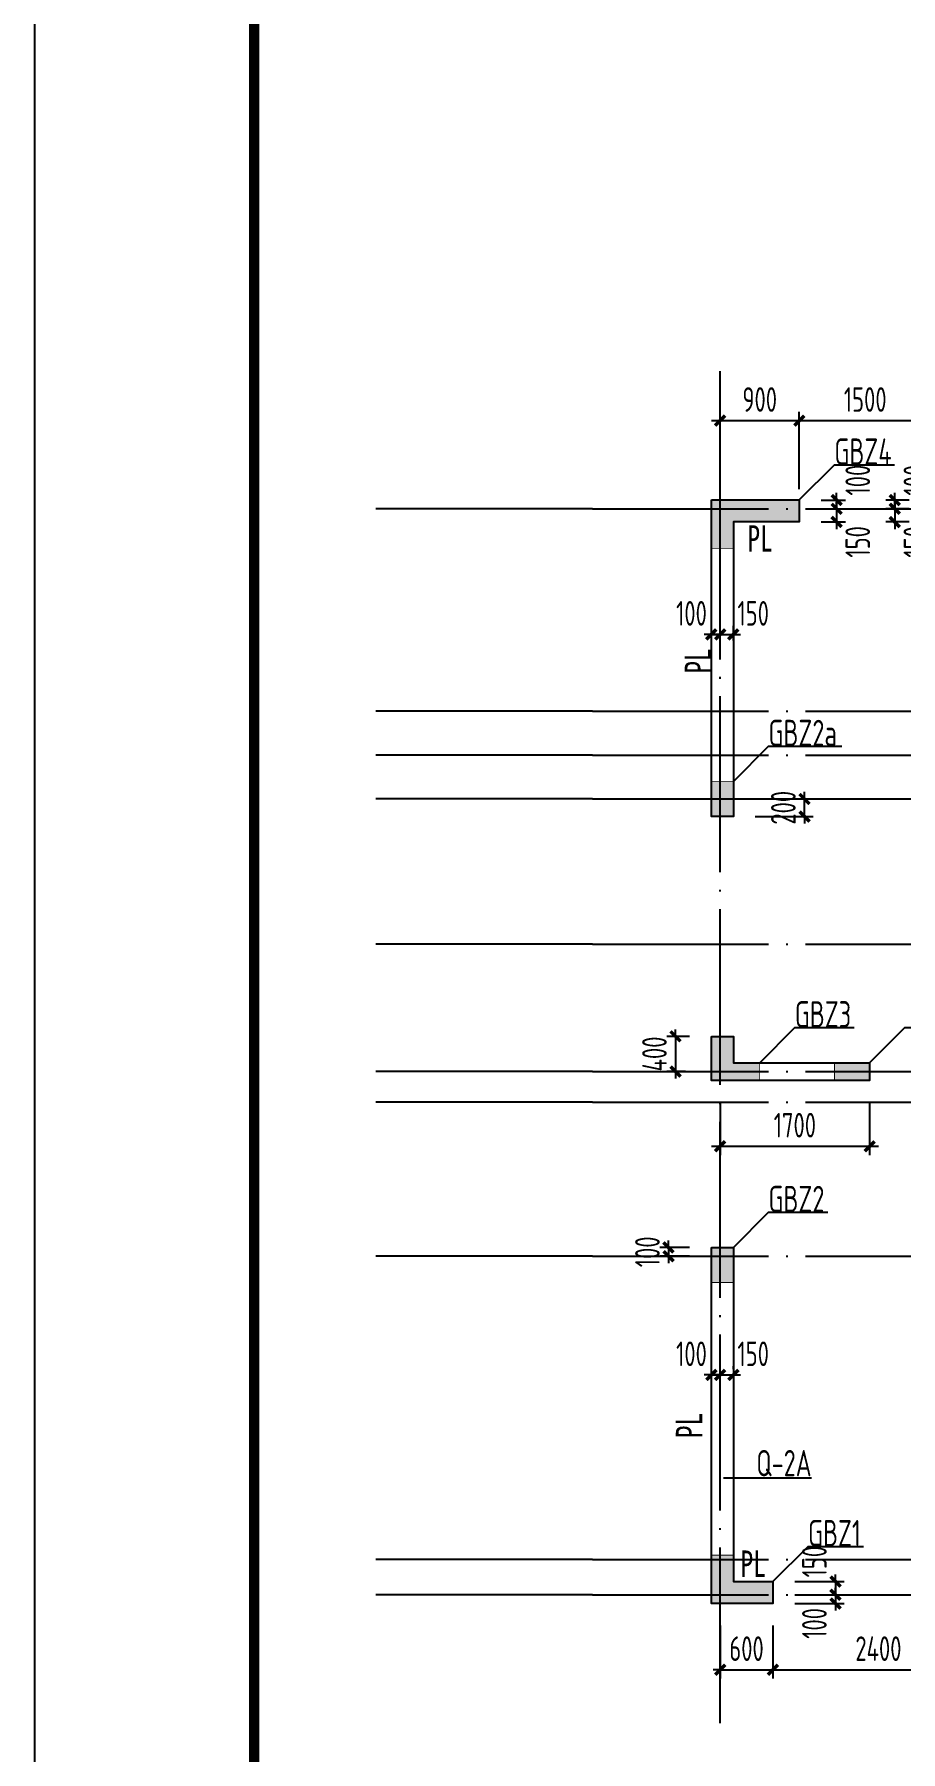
# Model space of a CAD drawing. Extents: x 154268 to 5133249, y -1832900 to 601179.
# Drawn here: x 439304 to 449156, y 549378 to 568909 of the extents above; entities that cross this region are included whole.
import ezdxf
from ezdxf.enums import TextEntityAlignment as Align

# ---------------------------------------------------------------- set-up
doc = ezdxf.new("R2010")
doc.units = 0
doc.header["$LTSCALE"] = 1000
doc.linetypes.add('DOTE', pattern=[2.42, 2, -0.2, 0.02, -0.2])
doc.layers.add('_TSZ_PLOT_MARK', color=1, linetype='Continuous', plot=False)
for name, color, linetype in [('A-ANNO-AXIS', 94, 'Continuous'), ('A-ANNO-DOTE', 15, 'DOTE'), ('A-ANNO-TITLE', 3, 'Continuous'), ('DIM', 3, 'Continuous'), ('S-WALL-DE-标注', 7, 'Continuous'), ('S-WALL-砼墙', 60, 'Continuous'), ('S-WALL-编号', 7, 'Continuous'), ('WCOL', 7, 'Continuous'), ('WCOL_HATCH', 251, 'Continuous'), ('WCOL_NUM', 7, 'Continuous')]:
    doc.layers.add(name, color=color, linetype=linetype)
doc.styles.add('TSSD_Dimension', font='tssdeng.shx', dxfattribs={"width": 0.7, "bigfont": 'Hztxt.shx'})
doc.styles.add('TSSD_Label', font='tssdeng.shx', dxfattribs={"width": 0.7, "bigfont": 'hztxt.shx'})
doc.styles.add('TY1', font='')
doc.styles.get('TY1').set_extended_font_data('SimSun')
doc.dimstyles.new('TSSD_100_100$0', dxfattribs={"dimtxt": 280, "dimasz": 80, "dimexe": 100, "dimexo": 250, "dimgap": 100, "dimtad": 1, "dimdec": 0, "dimzin": 0, "dimdsep": 46, "dimtxsty": 'TSSD_Dimension', "dimblk": 'ARCHTICK', "dimcen": 0, "dimdle": 100, "dimclrd": 3, "dimclre": 3, "dimclrt": 7, "dimadec": 0, "dimazin": 0, "dimtfac": 1, "dimtdec": 0, "dimtix": 1, "dimtmove": 2, "dimatfit": 3, "dimldrblk": 'ARCHTICK', "dimfxl": 100, "dimtolj": 1, "dimtzin": 0, "dimarcsym": 0})

# ---------------------------------------------------------------- blocks, each defined once
blk = doc.blocks.new('T4zw1')
at = {"layer": 'A-ANNO-AXIS'}
for p, q in [((1554406, -2340387), (1551941, -2340387)), ((1554406, -2342687), (1551941, -2342687)), ((1554406, -2343187), (1551941, -2343187)), ((1554406, -2343687), (1551941, -2343687)), ((1554406, -2345337), (1551941, -2345337)), ((1554406, -2346787), (1551941, -2346787)), ((1554406, -2347137), (1551941, -2347137)), ((1554406, -2348887), (1551941, -2348887)), ((1554406, -2352337), (1551941, -2352337)), ((1554406, -2352737), (1551941, -2352737))]:
    blk.add_line(p, q, dxfattribs=at)
at = {"layer": 'A-ANNO-DOTE'}
for p, q in [((1555857, -2354199), (1555857, -2338823)), ((1554406, -2340387), (1601542, -2340387)), ((1554406, -2342687), (1596363, -2342687)), ((1554406, -2343187), (1601542, -2343187)), ((1554406, -2343687), (1601542, -2343687)), ((1554406, -2345337), (1601542, -2345337)), ((1554406, -2346787), (1601542, -2346787)), ((1554406, -2347137), (1601542, -2347137)), ((1554406, -2348887), (1601542, -2348887)), ((1554406, -2352337), (1601542, -2352337)), ((1554406, -2352737), (1601542, -2352737))]:
    blk.add_line(p, q, dxfattribs=at)
blk = doc.blocks.new('_ArchTick')
at = {"color": 0, "linetype": 'ByBlock', "const_width": 0.5}
blk.add_lwpolyline([(-0.71, -0.71), (0.71, 0.71)], dxfattribs=at)
blk = doc.blocks.new('*D206')
at = {"layer": 'Defpoints', "color": 0, "transparency": 16777216}
for p in [(80, 753), (680, 753), (680, 0)]:
    blk.add_point(p, dxfattribs=at)
at = {"layer": 'DIM', "color": 3, "lineweight": -2, "transparency": 16777216}
for p, q in [((80, 503), (80, -100)), ((680, 503), (680, -100)), ((80, 0), (0, 0)), ((80, 0), (680, 0)), ((680, 0), (760, 0))]:
    blk.add_line(p, q, dxfattribs=at)
at = {"layer": 'DIM', "color": 3, "lineweight": -2, "transparency": 16777216, "xscale": 80, "yscale": 80, "zscale": 80}
blk.add_blockref('_ArchTick', (80, 0), dxfattribs=at)
at = {"layer": 'DIM', "color": 3, "lineweight": -2, "transparency": 16777216, "xscale": 80, "yscale": 80, "zscale": 80, "rotation": 180}
blk.add_blockref('_ArchTick', (680, 0), dxfattribs=at)
at = {"layer": 'DIM', "color": 7, "transparency": 16777216, "insert": (380, 240), "char_height": 280, "attachment_point": 5, "style": 'TSSD_Dimension'}
blk.add_mtext('\\A1;600', dxfattribs=at)
blk = doc.blocks.new('*D207')
at = {"layer": 'Defpoints', "color": 0, "transparency": 16777216}
for p in [(680, 753), (3080, 753), (3080, 0)]:
    blk.add_point(p, dxfattribs=at)
at = {"layer": 'DIM', "color": 3, "lineweight": -2, "transparency": 16777216}
for p, q in [((680, 503), (680, -100)), ((3080, 503), (3080, -100)), ((580, 0), (3180, 0))]:
    blk.add_line(p, q, dxfattribs=at)
at = {"layer": 'DIM', "color": 3, "lineweight": -2, "transparency": 16777216, "xscale": 80, "yscale": 80, "zscale": 80, "rotation": 180}
blk.add_blockref('_ArchTick', (680, 0), dxfattribs=at)
at = {"layer": 'DIM', "color": 3, "lineweight": -2, "transparency": 16777216, "xscale": 80, "yscale": 80, "zscale": 80}
blk.add_blockref('_ArchTick', (3080, 0), dxfattribs=at)
at = {"layer": 'DIM', "color": 7, "transparency": 16777216, "insert": (1880, 240), "char_height": 280, "attachment_point": 5, "style": 'TSSD_Dimension'}
blk.add_mtext('\\A1;2400', dxfattribs=at)
blk = doc.blocks.new('*D228')
at = {"layer": 'Defpoints', "color": 0, "transparency": 16777216}
for p in [(80, 6703), (1780, 6703), (1780, 5953)]:
    blk.add_point(p, dxfattribs=at)
at = {"layer": 'DIM', "color": 3, "lineweight": -2, "transparency": 16777216}
for p, q in [((80, 6453), (80, 5853)), ((1780, 6453), (1780, 5853)), ((-20, 5953), (1880, 5953))]:
    blk.add_line(p, q, dxfattribs=at)
at = {"layer": 'DIM', "color": 3, "lineweight": -2, "transparency": 16777216, "xscale": 80, "yscale": 80, "zscale": 80, "rotation": 180}
blk.add_blockref('_ArchTick', (80, 5953), dxfattribs=at)
at = {"layer": 'DIM', "color": 3, "lineweight": -2, "transparency": 16777216, "xscale": 80, "yscale": 80, "zscale": 80}
blk.add_blockref('_ArchTick', (1780, 5953), dxfattribs=at)
at = {"layer": 'DIM', "color": 7, "transparency": 16777216, "insert": (930, 6193), "char_height": 280, "attachment_point": 5, "style": 'TSSD_Dimension'}
blk.add_mtext('\\A1;1700', dxfattribs=at)
blk = doc.blocks.new('*D229')
at = {"layer": 'Defpoints', "color": 0, "transparency": 16777216}
for p in [(980, 14206), (80, 13203), (980, 13178)]:
    blk.add_point(p, dxfattribs=at)
at = {"layer": 'DIM', "color": 3, "lineweight": -2, "transparency": 16777216}
for p, q in [((80, 13453), (80, 14306)), ((980, 13428), (980, 14306)), ((-20, 14206), (1080, 14206))]:
    blk.add_line(p, q, dxfattribs=at)
at = {"layer": 'DIM', "color": 3, "lineweight": -2, "transparency": 16777216, "xscale": 80, "yscale": 80, "zscale": 80, "rotation": 180}
blk.add_blockref('_ArchTick', (80, 14206), dxfattribs=at)
at = {"layer": 'DIM', "color": 3, "lineweight": -2, "transparency": 16777216, "xscale": 80, "yscale": 80, "zscale": 80}
blk.add_blockref('_ArchTick', (980, 14206), dxfattribs=at)
at = {"layer": 'DIM', "color": 7, "transparency": 16777216, "insert": (530, 14446), "char_height": 280, "attachment_point": 5, "style": 'TSSD_Dimension'}
blk.add_mtext('\\A1;900', dxfattribs=at)
blk = doc.blocks.new('*D230')
at = {"layer": 'Defpoints', "color": 0, "transparency": 16777216}
for p in [(2480, 14206), (980, 13178), (2480, 13178)]:
    blk.add_point(p, dxfattribs=at)
at = {"layer": 'DIM', "color": 3, "lineweight": -2, "transparency": 16777216}
for p, q in [((980, 13428), (980, 14306)), ((2480, 13428), (2480, 14306)), ((880, 14206), (2580, 14206))]:
    blk.add_line(p, q, dxfattribs=at)
at = {"layer": 'DIM', "color": 3, "lineweight": -2, "transparency": 16777216, "xscale": 80, "yscale": 80, "zscale": 80, "rotation": 180}
blk.add_blockref('_ArchTick', (980, 14206), dxfattribs=at)
at = {"layer": 'DIM', "color": 3, "lineweight": -2, "transparency": 16777216, "xscale": 80, "yscale": 80, "zscale": 80}
blk.add_blockref('_ArchTick', (2480, 14206), dxfattribs=at)
at = {"layer": 'DIM', "color": 7, "transparency": 16777216, "insert": (1730, 14446), "char_height": 280, "attachment_point": 5, "style": 'TSSD_Dimension'}
blk.add_mtext('\\A1;1500', dxfattribs=at)
blk = doc.blocks.new('*D253')
at = {"layer": 'Defpoints', "color": 0, "transparency": 16777216}
for p in [(80, 11774), (-20, 11503), (80, 11503)]:
    blk.add_point(p, dxfattribs=at)
at = {"layer": 'DIM', "color": 3, "lineweight": -2, "transparency": 16777216}
for p, q in [((-20, 11774), (-100, 11774)), ((-20, 11753), (-20, 11874)), ((-20, 11774), (80, 11774)), ((80, 11753), (80, 11874)), ((80, 11774), (160, 11774))]:
    blk.add_line(p, q, dxfattribs=at)
at = {"layer": 'DIM', "color": 3, "lineweight": -2, "transparency": 16777216, "xscale": 80, "yscale": 80, "zscale": 80}
blk.add_blockref('_ArchTick', (-20, 11774), dxfattribs=at)
at = {"layer": 'DIM', "color": 3, "lineweight": -2, "transparency": 16777216, "xscale": 80, "yscale": 80, "zscale": 80, "rotation": 180}
blk.add_blockref('_ArchTick', (80, 11774), dxfattribs=at)
at = {"layer": 'DIM', "color": 7, "transparency": 16777216, "insert": (-246, 12014), "char_height": 280, "attachment_point": 5, "style": 'TSSD_Dimension'}
blk.add_mtext('\\A1;100', dxfattribs=at)
blk = doc.blocks.new('*D254')
at = {"layer": 'Defpoints', "color": 0, "transparency": 16777216}
for p in [(230, 11774), (80, 11503), (230, 11455)]:
    blk.add_point(p, dxfattribs=at)
at = {"layer": 'DIM', "color": 3, "lineweight": -2, "transparency": 16777216}
for p, q in [((80, 11774), (0, 11774)), ((80, 11753), (80, 11874)), ((80, 11774), (230, 11774)), ((230, 11705), (230, 11874)), ((230, 11774), (310, 11774))]:
    blk.add_line(p, q, dxfattribs=at)
at = {"layer": 'DIM', "color": 3, "lineweight": -2, "transparency": 16777216, "xscale": 80, "yscale": 80, "zscale": 80}
blk.add_blockref('_ArchTick', (80, 11774), dxfattribs=at)
at = {"layer": 'DIM', "color": 3, "lineweight": -2, "transparency": 16777216, "xscale": 80, "yscale": 80, "zscale": 80, "rotation": 180}
blk.add_blockref('_ArchTick', (230, 11774), dxfattribs=at)
at = {"layer": 'DIM', "color": 7, "transparency": 16777216, "insert": (456, 12014), "char_height": 280, "attachment_point": 5, "style": 'TSSD_Dimension'}
blk.add_mtext('\\A1;150', dxfattribs=at)
blk = doc.blocks.new('*D255')
at = {"layer": 'Defpoints', "color": 0, "transparency": 16777216}
for p in [(230, 9903), (1039, 9903), (230, 9703)]:
    blk.add_point(p, dxfattribs=at)
at = {"layer": 'DIM', "color": 3, "lineweight": -2, "transparency": 16777216}
for p, q in [((1039, 9903), (1039, 9983)), ((480, 9903), (1139, 9903)), ((1039, 9703), (1039, 9903)), ((480, 9703), (1139, 9703)), ((1039, 9703), (1039, 9623))]:
    blk.add_line(p, q, dxfattribs=at)
at = {"layer": 'DIM', "color": 3, "lineweight": -2, "transparency": 16777216, "xscale": 80, "yscale": 80, "zscale": 80}
for p, rotation in [((1039, 9903), 270), ((1039, 9703), 90)]:
    blk.add_blockref('_ArchTick', p, dxfattribs=dict(at, rotation=rotation))
at = {"layer": 'DIM', "color": 7, "transparency": 16777216, "insert": (799, 9803), "char_height": 280, "attachment_point": 5, "rotation": 90, "style": 'TSSD_Dimension'}
blk.add_mtext('\\A1;200', dxfattribs=at)
blk = doc.blocks.new('*D256')
at = {"layer": 'Defpoints', "color": 0, "transparency": 16777216}
for p in [(-20, 7203), (-427, 6803), (-63, 6803)]:
    blk.add_point(p, dxfattribs=at)
at = {"layer": 'DIM', "color": 3, "lineweight": -2, "transparency": 16777216}
for p, q in [((-427, 7203), (-427, 7283)), ((-270, 7203), (-527, 7203)), ((-427, 7203), (-427, 6803)), ((-313, 6803), (-527, 6803)), ((-427, 6803), (-427, 6723))]:
    blk.add_line(p, q, dxfattribs=at)
at = {"layer": 'DIM', "color": 3, "lineweight": -2, "transparency": 16777216, "xscale": 80, "yscale": 80, "zscale": 80}
for p, rotation in [((-427, 7203), 270), ((-427, 6803), 90)]:
    blk.add_blockref('_ArchTick', p, dxfattribs=dict(at, rotation=rotation))
at = {"layer": 'DIM', "color": 7, "transparency": 16777216, "insert": (-667, 7003), "char_height": 280, "attachment_point": 5, "rotation": 90, "style": 'TSSD_Dimension'}
blk.add_mtext('\\A1;400', dxfattribs=at)
blk = doc.blocks.new('*D257')
at = {"layer": 'Defpoints', "color": 0, "transparency": 16777216}
for p in [(-507, 4703), (-20, 4803), (-20, 4703)]:
    blk.add_point(p, dxfattribs=at)
at = {"layer": 'DIM', "color": 3, "lineweight": -2, "transparency": 16777216}
for p, q in [((-507, 4803), (-507, 4883)), ((-270, 4803), (-607, 4803)), ((-270, 4703), (-607, 4703)), ((-507, 4803), (-507, 4703)), ((-507, 4703), (-507, 4623))]:
    blk.add_line(p, q, dxfattribs=at)
at = {"layer": 'DIM', "color": 3, "lineweight": -2, "transparency": 16777216, "xscale": 80, "yscale": 80, "zscale": 80}
for p, rotation in [((-507, 4803), 270), ((-507, 4703), 90)]:
    blk.add_blockref('_ArchTick', p, dxfattribs=dict(at, rotation=rotation))
at = {"layer": 'DIM', "color": 7, "transparency": 16777216, "insert": (-747, 4753), "char_height": 280, "attachment_point": 5, "rotation": 90, "style": 'TSSD_Dimension'}
blk.add_mtext('\\A1;100', dxfattribs=at)
blk = doc.blocks.new('*D258')
at = {"layer": 'Defpoints', "color": 0, "transparency": 16777216}
for p in [(80, 3353), (-20, 3187), (80, 3187)]:
    blk.add_point(p, dxfattribs=at)
at = {"layer": 'DIM', "color": 3, "lineweight": -2, "transparency": 16777216}
for p, q in [((-20, 3353), (-100, 3353)), ((-20, 3437), (-20, 3453)), ((-20, 3353), (80, 3353)), ((80, 3437), (80, 3453)), ((80, 3353), (160, 3353))]:
    blk.add_line(p, q, dxfattribs=at)
at = {"layer": 'DIM', "color": 3, "lineweight": -2, "transparency": 16777216, "xscale": 80, "yscale": 80, "zscale": 80}
blk.add_blockref('_ArchTick', (-20, 3353), dxfattribs=at)
at = {"layer": 'DIM', "color": 3, "lineweight": -2, "transparency": 16777216, "xscale": 80, "yscale": 80, "zscale": 80, "rotation": 180}
blk.add_blockref('_ArchTick', (80, 3353), dxfattribs=at)
at = {"layer": 'DIM', "color": 7, "transparency": 16777216, "insert": (-246, 3593), "char_height": 280, "attachment_point": 5, "style": 'TSSD_Dimension'}
blk.add_mtext('\\A1;100', dxfattribs=at)
blk = doc.blocks.new('*D259')
at = {"layer": 'Defpoints', "color": 0, "transparency": 16777216}
for p in [(230, 3353), (80, 3187), (230, 3168)]:
    blk.add_point(p, dxfattribs=at)
at = {"layer": 'DIM', "color": 3, "lineweight": -2, "transparency": 16777216}
for p, q in [((80, 3353), (0, 3353)), ((80, 3437), (80, 3453)), ((80, 3353), (230, 3353)), ((230, 3418), (230, 3453)), ((230, 3353), (310, 3353))]:
    blk.add_line(p, q, dxfattribs=at)
at = {"layer": 'DIM', "color": 3, "lineweight": -2, "transparency": 16777216, "xscale": 80, "yscale": 80, "zscale": 80}
blk.add_blockref('_ArchTick', (80, 3353), dxfattribs=at)
at = {"layer": 'DIM', "color": 3, "lineweight": -2, "transparency": 16777216, "xscale": 80, "yscale": 80, "zscale": 80, "rotation": 180}
blk.add_blockref('_ArchTick', (230, 3353), dxfattribs=at)
at = {"layer": 'DIM', "color": 7, "transparency": 16777216, "insert": (456, 3593), "char_height": 280, "attachment_point": 5, "style": 'TSSD_Dimension'}
blk.add_mtext('\\A1;150', dxfattribs=at)
blk = doc.blocks.new('*D291')
at = {"layer": 'Defpoints', "color": 0, "transparency": 16777216}
for p in [(680, 1003), (680, 853), (1392, 853)]:
    blk.add_point(p, dxfattribs=at)
at = {"layer": 'DIM', "color": 3, "lineweight": -2, "transparency": 16777216}
for p, q in [((930, 1003), (1492, 1003)), ((1392, 1003), (1392, 1083)), ((1392, 1003), (1392, 853)), ((930, 853), (1492, 853)), ((1392, 853), (1392, 773))]:
    blk.add_line(p, q, dxfattribs=at)
at = {"layer": 'DIM', "color": 3, "lineweight": -2, "transparency": 16777216, "xscale": 80, "yscale": 80, "zscale": 80}
for p, rotation in [((1392, 1003), 270), ((1392, 853), 90)]:
    blk.add_blockref('_ArchTick', p, dxfattribs=dict(at, rotation=rotation))
at = {"layer": 'DIM', "color": 7, "transparency": 16777216, "insert": (1152, 1229), "char_height": 280, "attachment_point": 5, "rotation": 90, "style": 'TSSD_Dimension'}
blk.add_mtext('\\A1;150', dxfattribs=at)
blk = doc.blocks.new('*D292')
at = {"layer": 'Defpoints', "color": 0, "transparency": 16777216}
for p in [(680, 853), (680, 753), (1392, 753)]:
    blk.add_point(p, dxfattribs=at)
at = {"layer": 'DIM', "color": 3, "lineweight": -2, "transparency": 16777216}
for p, q in [((930, 853), (1492, 853)), ((1392, 853), (1392, 933)), ((1392, 853), (1392, 753)), ((930, 753), (1492, 753)), ((1392, 753), (1392, 673))]:
    blk.add_line(p, q, dxfattribs=at)
at = {"layer": 'DIM', "color": 3, "lineweight": -2, "transparency": 16777216, "xscale": 80, "yscale": 80, "zscale": 80}
for p, rotation in [((1392, 853), 270), ((1392, 753), 90)]:
    blk.add_blockref('_ArchTick', p, dxfattribs=dict(at, rotation=rotation))
at = {"layer": 'DIM', "color": 7, "transparency": 16777216, "insert": (1152, 527), "char_height": 280, "attachment_point": 5, "rotation": 90, "style": 'TSSD_Dimension'}
blk.add_mtext('\\A1;100', dxfattribs=at)
blk = doc.blocks.new('*D344')
at = {"layer": 'Defpoints', "color": 0, "transparency": 16777216}
for p in [(2480, 13303), (2066, 13203), (2480, 13203)]:
    blk.add_point(p, dxfattribs=at)
at = {"layer": 'DIM', "color": 3, "lineweight": -2, "transparency": 16777216}
for p, q in [((2230, 13303), (1966, 13303)), ((2066, 13303), (2066, 13383)), ((2066, 13303), (2066, 13203)), ((2230, 13203), (1966, 13203)), ((2066, 13203), (2066, 13123))]:
    blk.add_line(p, q, dxfattribs=at)
at = {"layer": 'DIM', "color": 3, "lineweight": -2, "transparency": 16777216, "xscale": 80, "yscale": 80, "zscale": 80}
for p, rotation in [((2066, 13303), 270), ((2066, 13203), 90)]:
    blk.add_blockref('_ArchTick', p, dxfattribs=dict(at, rotation=rotation))
at = {"layer": 'DIM', "color": 7, "transparency": 16777216, "insert": (2306, 13529), "char_height": 280, "attachment_point": 5, "rotation": 90, "style": 'TSSD_Dimension'}
blk.add_mtext('\\A1;100', dxfattribs=at)
blk = doc.blocks.new('*D345')
at = {"layer": 'Defpoints', "color": 0, "transparency": 16777216}
for p in [(2480, 13203), (2066, 13053), (2480, 13053)]:
    blk.add_point(p, dxfattribs=at)
at = {"layer": 'DIM', "color": 3, "lineweight": -2, "transparency": 16777216}
for p, q in [((2066, 13203), (2066, 13283)), ((2230, 13203), (1966, 13203)), ((2066, 13203), (2066, 13053)), ((2230, 13053), (1966, 13053)), ((2066, 13053), (2066, 12973))]:
    blk.add_line(p, q, dxfattribs=at)
at = {"layer": 'DIM', "color": 3, "lineweight": -2, "transparency": 16777216, "xscale": 80, "yscale": 80, "zscale": 80}
for p, rotation in [((2066, 13203), 270), ((2066, 13053), 90)]:
    blk.add_blockref('_ArchTick', p, dxfattribs=dict(at, rotation=rotation))
at = {"layer": 'DIM', "color": 7, "transparency": 16777216, "insert": (2306, 12827), "char_height": 280, "attachment_point": 5, "rotation": 90, "style": 'TSSD_Dimension'}
blk.add_mtext('\\A1;150', dxfattribs=at)
blk = doc.blocks.new('*D346')
at = {"layer": 'Defpoints', "color": 0, "transparency": 16777216}
for p in [(980, 13303), (980, 13203), (1405, 13203)]:
    blk.add_point(p, dxfattribs=at)
at = {"layer": 'DIM', "color": 3, "lineweight": -2, "transparency": 16777216}
for p, q in [((1230, 13303), (1505, 13303)), ((1405, 13303), (1405, 13383)), ((1405, 13303), (1405, 13203)), ((1230, 13203), (1505, 13203)), ((1405, 13203), (1405, 13123))]:
    blk.add_line(p, q, dxfattribs=at)
at = {"layer": 'DIM', "color": 3, "lineweight": -2, "transparency": 16777216, "xscale": 80, "yscale": 80, "zscale": 80}
for p, rotation in [((1405, 13303), 270), ((1405, 13203), 90)]:
    blk.add_blockref('_ArchTick', p, dxfattribs=dict(at, rotation=rotation))
at = {"layer": 'DIM', "color": 7, "transparency": 16777216, "insert": (1645, 13529), "char_height": 280, "attachment_point": 5, "rotation": 90, "style": 'TSSD_Dimension'}
blk.add_mtext('\\A1;100', dxfattribs=at)
blk = doc.blocks.new('*D347')
at = {"layer": 'Defpoints', "color": 0, "transparency": 16777216}
for p in [(980, 13203), (980, 13053), (1405, 13053)]:
    blk.add_point(p, dxfattribs=at)
at = {"layer": 'DIM', "color": 3, "lineweight": -2, "transparency": 16777216}
for p, q in [((1405, 13203), (1405, 13283)), ((1230, 13203), (1505, 13203)), ((1405, 13203), (1405, 13053)), ((1230, 13053), (1505, 13053)), ((1405, 13053), (1405, 12973))]:
    blk.add_line(p, q, dxfattribs=at)
at = {"layer": 'DIM', "color": 3, "lineweight": -2, "transparency": 16777216, "xscale": 80, "yscale": 80, "zscale": 80}
for p, rotation in [((1405, 13203), 270), ((1405, 13053), 90)]:
    blk.add_blockref('_ArchTick', p, dxfattribs=dict(at, rotation=rotation))
at = {"layer": 'DIM', "color": 7, "transparency": 16777216, "insert": (1645, 12827), "char_height": 280, "attachment_point": 5, "rotation": 90, "style": 'TSSD_Dimension'}
blk.add_mtext('\\A1;150', dxfattribs=at)
blk = doc.blocks.new('7-4q1a')
at = {"layer": 'S-WALL-砼墙'}
for points in [[(-6200, 3500), (-5200, 3500), (-5200, 3250), (-5950, 3250), (-5950, -100), (-6200, -100)], [(-6200, -2600), (-5950, -2600), (-5950, -2900), (-4400, -2900), (-4400, -3100), (-6200, -3100)], [(-6200, -5000), (-5950, -5000), (-5950, -8800), (-5500, -8800), (-5500, -9050), (-6200, -9050)]]:
    blk.add_lwpolyline(points, close=True, dxfattribs=at)
blk = doc.blocks.new('2T4QBZ4')
at = {"layer": 'DIM'}
for base, p1, p2, picture, middle in [((980, 14206), (80, 13203.2), (980, 13178.2), '*D229', (530, 14446)), ((2480, 14206), (980, 13178.2), (2480, 13178.2), '*D230', (1730, 14446)), ((1780, 5952.7), (80, 6703.2), (1780, 6703.2), '*D228', (930, 6192.7)), ((680, 0), (80, 753.2), (680, 753.2), '*D206', (380, 240)), ((3080, 0), (680, 753.2), (3080, 753.2), '*D207', (1880, 240))]:
    dim = blk.add_linear_dim(base=base, p1=p1, p2=p2, dimstyle='TSSD_100_100$0', dxfattribs=at)
    dim.commit()
    dim.dimension.update_dxf_attribs({"geometry": picture, "text_midpoint": middle})
for base, p1, p2, picture, middle in [((1404.8, 13203.2), (980, 13303.2), (980, 13203.2), '*D346', (1644.8, 13529)), ((2066.4, 13203.2), (2480, 13303.2), (2480, 13203.2), '*D344', (2306.4, 13529)), ((1404.8, 13053.2), (980, 13203.2), (980, 13053.2), '*D347', (1644.8, 12827.4)), ((2066.4, 13053.2), (2480, 13203.2), (2480, 13053.2), '*D345', (2306.4, 12827.4)), ((1392, 853.2), (680, 1003.2), (680, 853.2), '*D291', (1152, 1229)), ((1392, 753.2), (680, 853.2), (680, 753.2), '*D292', (1152, 527.4))]:
    dim = blk.add_linear_dim(base=base, p1=p1, p2=p2, angle=90, dimstyle='TSSD_100_100$0', dxfattribs=at)
    dim.commit()
    dim.dimension.update_dxf_attribs({"geometry": picture, "text_midpoint": middle, "dimtype": 128})
for base, p1, p2, picture, middle in [((80, 11774), (-20, 11503.2), (80, 11503.2), '*D253', (-245.8, 12014)), ((230, 11774), (80, 11503.2), (230, 11454.7), '*D254', (455.8, 12014)), ((80, 3353.4), (-20, 3186.8), (80, 3186.8), '*D258', (-245.8, 3593.4)), ((230, 3353.4), (80, 3186.8), (230, 3167.6), '*D259', (455.8, 3593.4))]:
    dim = blk.add_linear_dim(base=base, p1=p1, p2=p2, dimstyle='TSSD_100_100$0', dxfattribs=at)
    dim.commit()
    dim.dimension.update_dxf_attribs({"geometry": picture, "text_midpoint": middle, "dimtype": 128})
for base, p1, p2, picture, middle in [((1039.4, 9903.2), (230, 9703.2), (230, 9903.2), '*D255', (799.4, 9803.2)), ((-427.4, 6803.2), (-20, 7203.2), (-62.7, 6803.2), '*D256', (-667.4, 7003.2)), ((-507.3, 4703.2), (-20, 4803.2), (-20, 4703.2), '*D257', (-747.3, 4753.2))]:
    dim = blk.add_linear_dim(base=base, p1=p1, p2=p2, angle=90, dimstyle='TSSD_100_100$0', dxfattribs=at)
    dim.commit()
    dim.dimension.update_dxf_attribs({"geometry": picture, "text_midpoint": middle})

msp = doc.modelspace()

# ---------------------------------------------------------------- hatches: boundary and pattern name
at = {"layer": 'WCOL_HATCH'}
for points in [[(447002.9, 563062.8), (447252.9, 563062.8), (447252.9, 563362.8), (448002.9, 563362.8), (448002.9, 563612.8), (447002.9, 563612.8)], [(447002.9, 560412.8), (447002.9, 560012.8), (447252.9, 560012.8), (447252.9, 560412.8)], [(447002.9, 557012.8), (447552.9, 557012.8), (447552.9, 557212.8), (447252.9, 557212.8), (447252.9, 557512.8), (447002.9, 557512.8)], [(448402.9, 557012.8), (448802.9, 557012.8), (448802.9, 557212.8), (448402.9, 557212.8)], [(447252.9, 554712.8), (447252.9, 555112.8), (447002.9, 555112.8), (447002.9, 554712.8)], [(447002.9, 551062.8), (447702.9, 551062.8), (447702.9, 551312.8), (447252.9, 551312.8), (447252.9, 551612.8), (447002.9, 551612.8)]]:
    msp.add_hatch(color=253, dxfattribs=at).paths.add_polyline_path(points)

# ---------------------------------------------------------------- linework, layer by layer
at = {"layer": '_TSZ_PLOT_MARK'}
msp.add_lwpolyline([(439303.6, 541638.3), (523403.6, 541638.3), (523403.6, 601038.3), (439303.6, 601038.3)], close=True, dxfattribs=at)
at = {"layer": 'A-ANNO-TITLE'}
msp.add_lwpolyline([(439303.6, 541638.3), (523403.6, 541638.3), (523403.6, 601038.3), (439303.6, 601038.3)], close=True, dxfattribs=at)
at = {"layer": 'A-ANNO-TITLE', "const_width": 120}
msp.add_lwpolyline([(441803.6, 542638.3), (522403.6, 542638.3), (522403.6, 600038.3), (441803.6, 600038.3)], close=True, dxfattribs=at)
at = {"layer": 'S-WALL-编号', "color": 2}
msp.add_line((448141.6, 552487.3), (447142.2, 552487.3), dxfattribs=at)
at = {"layer": 'WCOL', "color": 2, "const_width": 10}
for points in [[(447002.9, 563062.8), (447252.9, 563062.8), (447252.9, 563362.8), (448002.9, 563362.8), (448002.9, 563612.8), (447002.9, 563612.8)], [(447002.9, 560412.8), (447002.9, 560012.8), (447252.9, 560012.8), (447252.9, 560412.8)], [(447002.9, 557012.8), (447552.9, 557012.8), (447552.9, 557212.8), (447252.9, 557212.8), (447252.9, 557512.8), (447002.9, 557512.8)], [(448402.9, 557012.8), (448802.9, 557012.8), (448802.9, 557212.8), (448402.9, 557212.8)], [(447252.9, 554712.8), (447252.9, 555112.8), (447002.9, 555112.8), (447002.9, 554712.8)], [(447002.9, 551062.8), (447702.9, 551062.8), (447702.9, 551312.8), (447252.9, 551312.8), (447252.9, 551612.8), (447002.9, 551612.8)]]:
    msp.add_lwpolyline(points, close=True, dxfattribs=at)
at = {"layer": 'WCOL_NUM', "color": 7}
for points in [[(448002.9, 563612.8), (448402.9, 564012.8), (449087.1, 564012.8)], [(447252.9, 560412.8), (447652.9, 560812.8), (448488.1, 560812.8)], [(447552.9, 557212.8), (447952.9, 557612.8), (448628.2, 557612.8)], [(448802.9, 557212.8), (449202.9, 557612.8), (449878.2, 557612.8)], [(447252.9, 555112.8), (447652.9, 555512.8), (448328.2, 555512.8)], [(447702.9, 551312.8), (448102.9, 551712.8), (448733.7, 551712.8)]]:
    msp.add_lwpolyline(points, dxfattribs=at)

# ---------------------------------------------------------------- block references
at = {"layer": 'A-ANNO-AXIS'}
msp.add_blockref('T4zw1', (-1108753.6, 2903899.7), dxfattribs=at)
at = {"layer": 'DIM'}
msp.add_blockref('2T4QBZ4', (447022.9, 550309.6), dxfattribs=at)
at = {"layer": 'S-WALL-砼墙', "color": 3}
msp.add_blockref('7-4q1a', (453202.9, 560112.8), dxfattribs=at)

# ---------------------------------------------------------------- texts
at = {"layer": 'S-WALL-DE-标注', "color": 3, "style": 'TY1', "width": 0.7}
for p in [(447414.5, 563025.7), (447336.1, 551366.2)]:
    msp.add_text('PL', height=300, dxfattribs=at).set_placement(p)
for p in [(446998.9, 561638.8), (446898.9, 552944.3)]:
    msp.add_text('PL', height=300, rotation=90, dxfattribs=at).set_placement(p)
at = {"layer": 'S-WALL-编号', "color": 2, "style": 'TSSD_Label', "width": 0.7}
msp.add_text('Q-2A', height=300, dxfattribs=at).set_placement((447828.5, 552659.4), align=Align.MIDDLE_CENTER)
at = {"layer": 'WCOL_NUM', "color": 7, "style": 'TSSD_Label', "width": 0.7}
for s, p in [('GBZ4', (448402.9, 564012.8)), ('GBZ2a', (447652.9, 560812.8)), ('GBZ3', (447952.9, 557612.8)), ('GBZ2', (447652.9, 555512.8)), ('GBZ1', (448102.9, 551712.8))]:
    msp.add_text(s, height=300, dxfattribs=at).set_placement(p)

doc.saveas('drawing.dxf')
